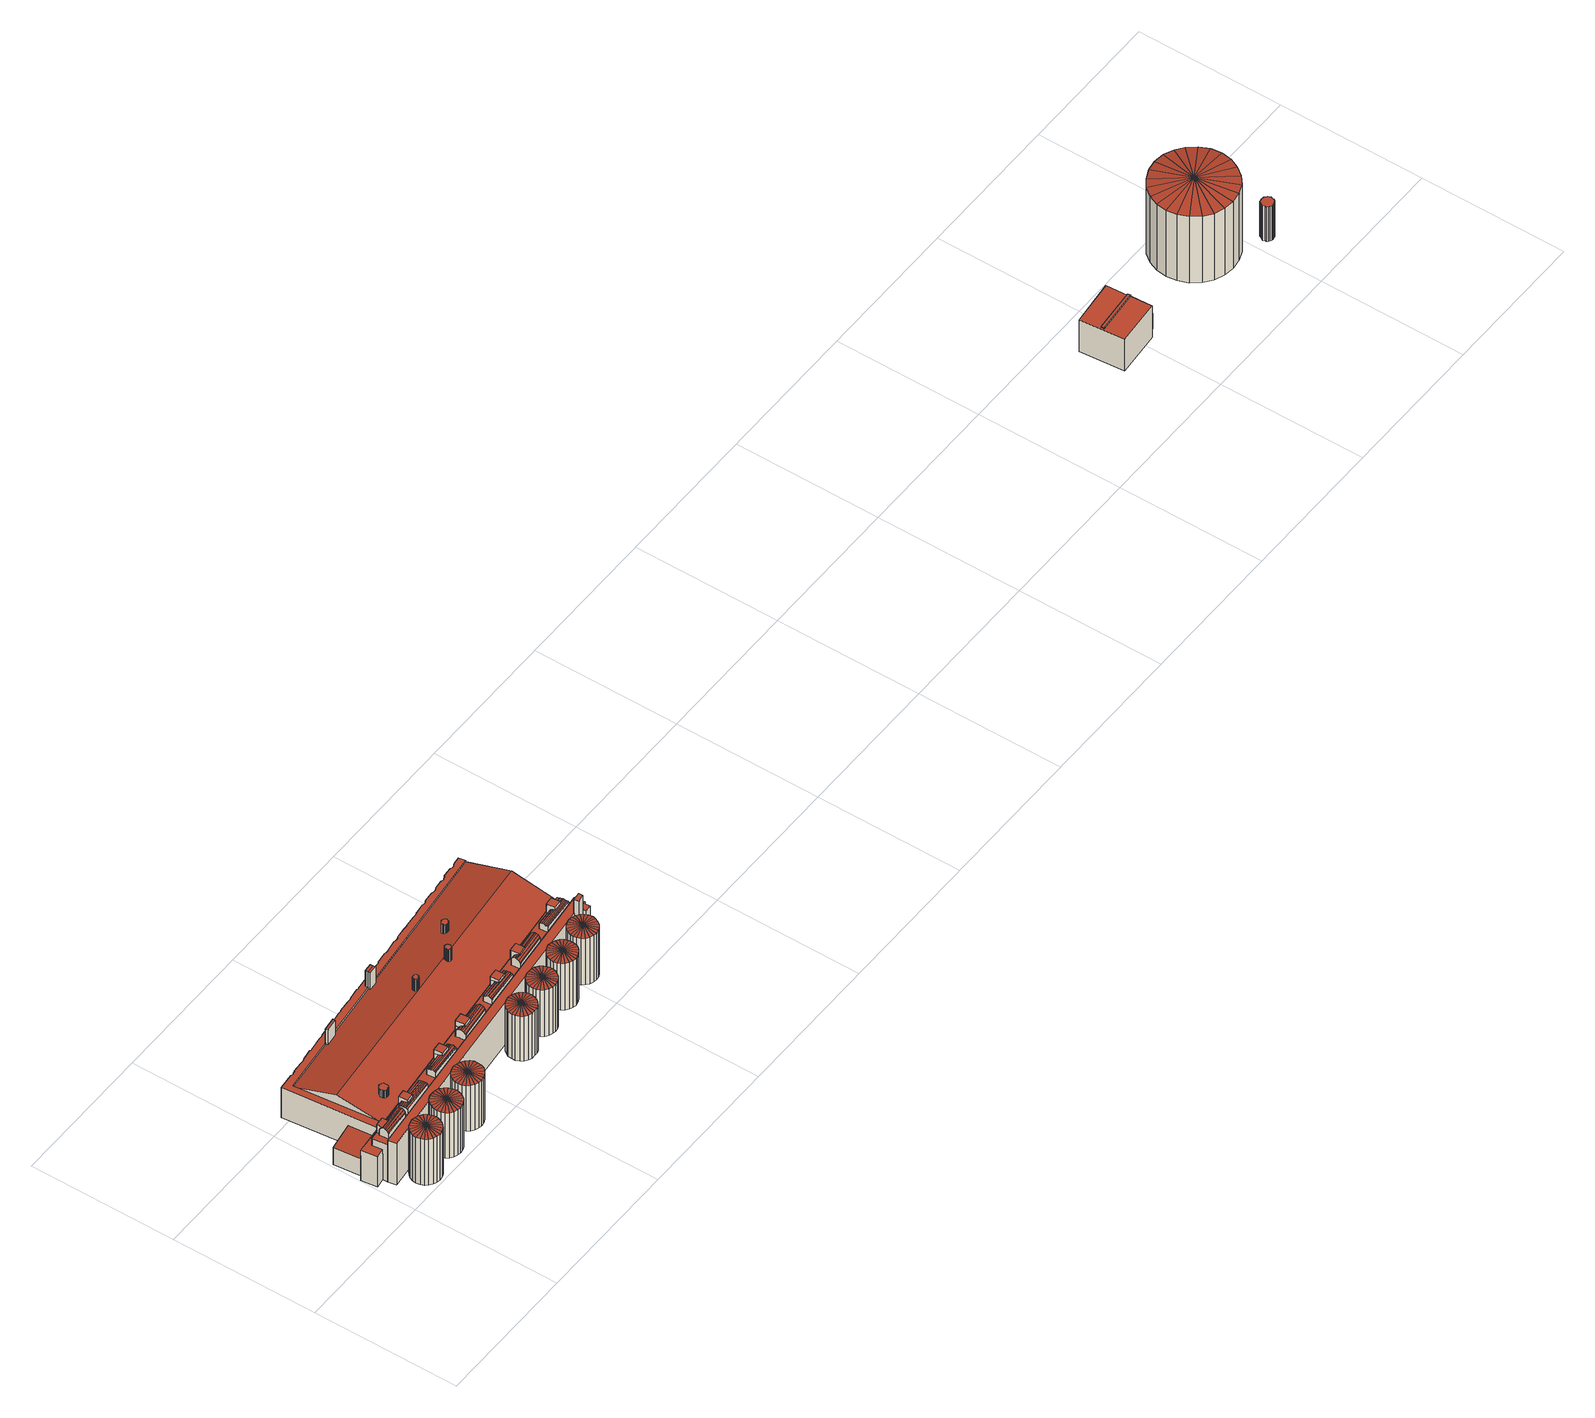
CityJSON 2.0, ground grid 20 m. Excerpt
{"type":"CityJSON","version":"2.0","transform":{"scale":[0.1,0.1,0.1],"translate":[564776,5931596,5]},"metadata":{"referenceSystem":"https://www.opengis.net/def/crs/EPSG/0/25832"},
"CityObjects":{
"building1":{"type":"Building","attributes":{"Grundfläche 2D":"12.493489","Grundhöhe NN":"5.512"},"geometry":[{"type":"Solid","lod":"3","boundaries":[[[[0,1,2]],[[2,1,3]],[[4,1,0]],[[5,1,4]],[[6,1,5]],[[7,1,6]],[[8,1,7]],[[9,1,8]],[[10,1,9]],[[11,1,10]],[[12,1,11]],[[13,1,12]],[[14,1,13]],[[15,1,14]],[[16,1,15]],[[17,1,16]],[[18,1,17]],[[19,1,18]],[[20,1,19]],[[21,1,20]],[[22,1,21]],[[23,1,22]],[[24,1,23]],[[3,1,24]],[[0,2,25,26]],[[4,0,26,27]],[[2,3,28,25]],[[5,4,27,29]],[[6,5,29,30]],[[7,6,30,31]],[[8,7,31,32]],[[9,8,32,33]],[[10,9,33,34]],[[11,10,34,35]],[[12,11,35,36]],[[13,12,36,37]],[[14,13,37,38]],[[15,14,38,39]],[[16,15,39,40]],[[17,16,40,41]],[[18,17,41,42]],[[19,18,42,43]],[[20,19,43,44]],[[21,20,44,45]],[[22,21,45,46]],[[23,22,46,47]],[[24,23,47,48]],[[3,24,48,28]],[[38,37,36,35,34,33,32,31,30,29,27,26,25,28,48,47,46,45,44,43,42,41,40,39]]]],"semantics":{"surfaces":[{"type":"RoofSurface"},{"type":"WallSurface"},{"type":"GroundSurface"}],"values":[[0,0,0,0,0,0,0,0,0,0,0,0,0,0,0,0,0,0,0,0,0,0,0,0,1,1,1,1,1,1,1,1,1,1,1,1,1,1,1,1,1,1,1,1,1,1,1,1,2]]}}]},
"building2":{"type":"Building","attributes":{"Grundfläche 2D":"12.492737","Grundhöhe NN":"5.582"},"geometry":[{"type":"Solid","lod":"3","boundaries":[[[[49,50,51]],[[49,52,50]],[[49,51,53]],[[49,53,54]],[[49,54,55]],[[49,55,56]],[[49,56,57]],[[49,57,58]],[[49,58,59]],[[49,59,60]],[[49,60,61]],[[49,61,62]],[[49,62,63]],[[49,63,64]],[[49,64,65]],[[49,65,66]],[[49,66,67]],[[49,67,68]],[[49,68,69]],[[49,69,70]],[[49,70,71]],[[49,71,72]],[[49,72,73]],[[49,73,52]],[[74,75,51,50]],[[75,76,53,51]],[[77,74,50,52]],[[76,78,54,53]],[[78,79,55,54]],[[79,80,56,55]],[[80,81,57,56]],[[81,82,58,57]],[[82,83,59,58]],[[83,84,60,59]],[[84,85,61,60]],[[85,86,62,61]],[[86,87,63,62]],[[87,88,64,63]],[[88,89,65,64]],[[89,90,66,65]],[[90,91,67,66]],[[91,92,68,67]],[[92,93,69,68]],[[93,94,70,69]],[[94,95,71,70]],[[95,96,72,71]],[[96,97,73,72]],[[97,77,52,73]],[[88,87,86,85,84,83,82,81,80,79,78,76,75,74,77,97,96,95,94,93,92,91,90,89]]]],"semantics":{"surfaces":[{"type":"RoofSurface"},{"type":"WallSurface"},{"type":"GroundSurface"}],"values":[[0,0,0,0,0,0,0,0,0,0,0,0,0,0,0,0,0,0,0,0,0,0,0,0,1,1,1,1,1,1,1,1,1,1,1,1,1,1,1,1,1,1,1,1,1,1,1,1,2]]}}]},
"building3":{"type":"Building","attributes":{"Grundfläche 2D":"12.492871","Grundhöhe NN":"5.559"},"geometry":[{"type":"Solid","lod":"3","boundaries":[[[[98,99,100]],[[98,101,99]],[[98,100,102]],[[98,102,103]],[[98,103,104]],[[98,104,105]],[[98,105,106]],[[98,106,107]],[[98,107,108]],[[98,108,109]],[[98,109,110]],[[98,110,111]],[[98,111,112]],[[98,112,113]],[[98,113,114]],[[98,114,115]],[[98,115,116]],[[98,116,117]],[[98,117,118]],[[98,118,119]],[[98,119,120]],[[98,120,121]],[[98,121,122]],[[98,122,101]],[[100,99,123,124]],[[99,101,125,123]],[[102,100,124,126]],[[103,102,126,127]],[[104,103,127,128]],[[105,104,128,129]],[[106,105,129,130]],[[107,106,130,131]],[[108,107,131,132]],[[109,108,132,133]],[[110,109,133,134]],[[111,110,134,135]],[[112,111,135,136]],[[113,112,136,137]],[[114,113,137,138]],[[114,138,139,140,115]],[[115,140,139,141,116]],[[117,116,141,142]],[[118,117,142,143]],[[119,118,143,144]],[[120,119,144,145]],[[121,120,145,146]],[[122,121,146,147]],[[101,122,147,125]],[[141,139,138,137,136,135,134,133,132,131,130,129,128,127,126,124,123,125,147,146,145,144,143,142]]]],"semantics":{"surfaces":[{"type":"RoofSurface"},{"type":"WallSurface"},{"type":"GroundSurface"}],"values":[[0,0,0,0,0,0,0,0,0,0,0,0,0,0,0,0,0,0,0,0,0,0,0,0,1,1,1,1,1,1,1,1,1,1,1,1,1,1,1,1,1,1,1,1,1,1,1,1,2]]}}]},
"building4":{"type":"Building","attributes":{"Grundfläche 2D":"50.710806","Grundhöhe NN":"5.559"},"geometry":[{"type":"Solid","lod":"3","boundaries":[[[[148,149,150,151,152,153,154,155,156,140]],[[149,148,157,158]],[[150,149,158,159]],[[152,151,160,161]],[[151,150,159,160]],[[153,152,161,162]],[[154,153,162,163]],[[155,154,163,164]],[[156,155,164,165]],[[156,165,139,140]],[[148,140,139,157]],[[160,159,158,157,139,165,164,163,162,161]]]],"semantics":{"surfaces":[{"type":"RoofSurface"},{"type":"WallSurface"},{"type":"GroundSurface"}],"values":[[0,1,1,1,1,1,1,1,1,1,1,2]]}}]},
"building5":{"type":"Building","attributes":{"Grundfläche 2D":"674.851509","Grundhöhe NN":"5.559"},"children":["building5-1","building5-2","building5-3","building5-4","building5-5","building5-6","building5-7","building5-8","building5-9","building5-10","building5-11","building5-12","building5-13","building5-14","building5-15","building5-16","building5-17","building5-18","building5-19","building5-20","building5-21","building5-22"],"geometry":[{"type":"Solid","lod":"3","boundaries":[[[[166,167,168,169]],[[170,171,172,173,174]],[[174,175,176,177,178,179,180,181,170]],[[181,182,183,184,185,186,187,188,189,190,191,192,193,194,195,196,197,198,199,200,201,202,203,204,205,206,207,208,209,210,211,212,213,214,215,216,217,218,219,220,221,222,223,224,225,226,227,228,229,230,231,232,233,234,235,236,237,238,239,240,241,242,243,244,245,246,247,248,249,250,251,252,253,254,255,256,257,258,259,260,261,262,263,264,265,266,267,268,269,270,271,272,273,274,275,276,277,278,279,280,281,282,283,284,285,286,287,288,289,290,291,292,293,171]],[[294,295,296,297]],[[167,166,163,298]],[[289,168,167,298,299,290]],[[168,289,288,169]],[[300,163,166,169,288,287]],[[297,296,301,302]],[[294,297,302,303]],[[171,170,181]],[[175,174,173,304,305]],[[190,189,306,307]],[[191,190,307,308]],[[192,191,308,309]],[[193,192,309,310]],[[311,196,195,194,312,313]],[[194,193,310,312]],[[197,196,311,314]],[[198,197,314,315]],[[199,198,315,316]],[[200,199,316,317]],[[202,201,318,319]],[[201,200,317,318]],[[203,202,319,320]],[[204,203,320,321]],[[205,204,321,322]],[[206,205,322,323]],[[208,207,324,325]],[[210,209,326,327]],[[211,210,327,328]],[[212,211,328,329]],[[207,206,323,324]],[[209,208,325,326]],[[213,212,329,330]],[[214,213,330,331]],[[216,215,332,333]],[[217,216,333,334]],[[218,217,334,335]],[[215,214,331,332]],[[219,218,335,336]],[[220,219,336,337]],[[221,220,337,338]],[[222,221,338,339]],[[223,222,339,340]],[[224,223,340,341]],[[225,224,341,342]],[[226,225,342,343]],[[227,226,343,344]],[[229,228,345,346]],[[228,227,344,345]],[[230,229,346,347]],[[231,230,347,348]],[[232,231,348,349]],[[233,232,349,350]],[[234,233,350,351]],[[235,234,351,352]],[[236,235,352,353]],[[237,236,353,354]],[[238,237,354,355]],[[239,238,355,356]],[[240,239,356,357]],[[241,240,357,358]],[[242,241,358,359]],[[243,242,359,360]],[[244,243,360,361]],[[362,245,244,361]],[[246,245,362,363]],[[247,246,363,364]],[[248,247,364,365]],[[249,248,365,366]],[[367,251,250,249,366,368]],[[252,251,367,369]],[[370,254,253,252,369,371]],[[372,256,255,254,370,373]],[[257,256,372,374]],[[258,257,374,375]],[[259,258,375,376]],[[260,259,376,377]],[[261,260,377,378]],[[262,261,378,379]],[[263,262,379,380]],[[264,263,380,381]],[[265,264,381,382]],[[266,265,382,383]],[[267,266,383,384]],[[268,267,384,385]],[[269,268,385,386]],[[270,269,386,387]],[[388,272,271,270,387,389]],[[273,272,388,390]],[[274,273,390,391]],[[275,274,391,392]],[[276,275,392,393]],[[394,278,277,276,393,395]],[[279,278,394,396]],[[280,279,396,397]],[[281,280,397,398]],[[282,281,398,399]],[[283,282,399,400]],[[295,284,283,400,301,296]],[[401,285,284,295,294,303]],[[286,285,401,402]],[[287,286,402,300]],[[291,290,299,403]],[[291,403,304,173,292]],[[292,173,172,293]],[[172,171,293]],[[180,182,181]],[[178,177,176,175,187,186,185,184,183,182,180,179]],[[187,175,305,404,188]],[[189,188,404,306]],[[400,399,398,397,396,394,395,393,392,391,390,388,389,387,386,385,384,383,382,381,380,379,378,377,376,375,374,372,373,370,371,369,367,368,366,365,364,363,362,361,360,359,358,357,356,355,354,353,352,351,350,349,348,347,346,345,344,343,342,341,340,339,338,337,336,335,334,333,332,331,330,329,328,327,326,325,324,323,322,321,320,319,318,317,316,315,314,311,313,312,310,309,308,307,306,404,305,304,403,299,298,163,300,402,401,303,302,301]]]],"semantics":{"surfaces":[{"type":"RoofSurface"},{"type":"WallSurface"},{"type":"GroundSurface"}],"values":[[0,0,0,0,0,1,1,1,1,1,1,1,1,1,1,1,1,1,1,1,1,1,1,1,1,1,1,1,1,1,1,1,1,1,1,1,1,1,1,1,1,1,1,1,1,1,1,1,1,1,1,1,1,1,1,1,1,1,1,1,1,1,1,1,1,1,1,1,1,1,1,1,1,1,1,1,1,1,1,1,1,1,1,1,1,1,1,1,1,1,1,1,1,1,1,1,1,1,1,1,1,1,1,1,1,1,1,1,1,1,1,1,1,2]]}}]},
"building5-1":{"type":"BuildingInstallation","parents":["building5"],"geometry":[{"type":"MultiSurface","lod":"3","boundaries":[[[405,406,407,408]],[[406,405,409,410]],[[411,412,413,414,415,416,407,406,410]],[[407,416,417,408]],[[418,419,420,421,409,405,408,417,422]]],"semantics":{"surfaces":[{"type":"RoofSurface"},{"type":"WallSurface"}],"values":[0,1,1,1,1]}}]},
"building5-2":{"type":"BuildingInstallation","parents":["building5"],"geometry":[{"type":"MultiSurface","lod":"3","boundaries":[[[423,424,425,426]],[[423,426,427,428]],[[429,430,431,432,433,434,424,423,435]],[[436,423,428]],[[423,436,435]],[[424,434,437,425]],[[438,439,440,441,442,426,425,437,443]],[[426,442,444,427]]],"semantics":{"surfaces":[{"type":"RoofSurface"},{"type":"WallSurface"}],"values":[0,1,1,1,1,1,1,1]}}]},
"building5-3":{"type":"BuildingInstallation","parents":["building5"],"geometry":[{"type":"MultiSurface","lod":"3","boundaries":[[[445,446,447,448]],[[449,450,448,447,451,452]],[[453,454,455,456,446,445]],[[446,456,451,447]]],"semantics":{"surfaces":[{"type":"RoofSurface"},{"type":"WallSurface"}],"values":[0,1,1,1]}}]},
"building5-4":{"type":"BuildingInstallation","parents":["building5"],"geometry":[{"type":"MultiSurface","lod":"3","boundaries":[[[457,458,459,460]],[[461,462,463,464,465]],[[466,467,458,457,468]],[[465,464,469,470]],[[471,466,468,472]],[[473,470,474,475]],[[469,474,470]],[[476,477,478,479]],[[480,481,478,477]],[[482,483,481,480]],[[484,485,486,476,479,487]],[[475,484,487,473]],[[472,486,485,471]],[[488,489,460,459]],[[460,489,490,491,492,493,494,495,482,480,477,476,486,472,468,457]],[[495,496,483,482]],[[496,497,498,499,500,501,502,461,465,470,473,487,479,478,481,483]],[[502,503,462,461]],[[503,504,505,462]],[[505,504,506,507]],[[507,506,488,459]]],"semantics":{"surfaces":[{"type":"RoofSurface"},{"type":"WallSurface"}],"values":[0,0,0,0,0,0,0,0,0,0,0,0,0,1,1,1,1,1,1,1,1]}}]},
"building5-5":{"type":"BuildingInstallation","parents":["building5"],"geometry":[{"type":"MultiSurface","lod":"3","boundaries":[[[508,509,510,511]],[[512,513,514,515]],[[516,508,511,517]],[[518,512,515,519,520]],[[521,516,517,522]],[[523,521,522,524]],[[525,518,520,526,527]],[[528,523,524,529,530,525,527]],[[529,531,532,530]],[[510,509,533,534]],[[535,536,514,513]],[[537,538,532,531]],[[539,540,541,536]],[[541,540,542,543]],[[543,542,544,533]],[[544,545,534,533]],[[545,546,547,548,549,550,551,552,553,537,531,529,524,522,517,511,510,534]],[[553,554,538,537]],[[554,555,556,557,558,535,513,512,518,525,530,532,538]],[[558,539,536,535]]],"semantics":{"surfaces":[{"type":"RoofSurface"},{"type":"WallSurface"}],"values":[0,0,0,0,0,0,0,0,0,0,0,0,1,1,1,1,1,1,1,1]}}]},
"building5-6":{"type":"BuildingInstallation","parents":["building5"],"geometry":[{"type":"MultiSurface","lod":"3","boundaries":[[[559,560,561,562]],[[563,564,565,566,567,568,569,570,560,559,571,572]],[[561,560,570,573]],[[574,575,576,577,578,579,580,581,562,561,573]],[[562,581,571,559]]],"semantics":{"surfaces":[{"type":"RoofSurface"},{"type":"WallSurface"}],"values":[0,1,1,1,1]}}]},
"building5-7":{"type":"BuildingInstallation","parents":["building5"],"geometry":[{"type":"MultiSurface","lod":"3","boundaries":[[[582,583,584,585,586]],[[583,582,485,484]],[[475,474,469,584,583,484]],[[584,469,464]],[[462,505,584,464,463]],[[505,507,585,584]],[[507,459,458,467,466,471,485,582,586,585]]],"semantics":{"surfaces":[{"type":"RoofSurface"},{"type":"WallSurface"}],"values":[0,1,1,1,1,1,1]}}]},
"building5-8":{"type":"BuildingInstallation","parents":["building5"],"geometry":[{"type":"MultiSurface","lod":"3","boundaries":[[[587,588,589,590]],[[587,590,523,528]],[[519,515,514,536,541,588,587,520]],[[526,520,587,528,527]],[[541,543,589,588]],[[509,508,516,590,589,543,533]],[[523,590,516,521]]],"semantics":{"surfaces":[{"type":"RoofSurface"},{"type":"WallSurface"}],"values":[0,1,1,1,1,1,1]}}]},
"building5-9":{"type":"BuildingInstallation","parents":["building5"],"geometry":[{"type":"MultiSurface","lod":"3","boundaries":[[[445,448,591,592,593,594]],[[592,595,596,593]],[[595,597,598,596]],[[599,600,601]],[[599,601,602]],[[599,602,601,600,598,597]],[[603,604,450,449]],[[448,450,604,591]],[[605,606,454,453]],[[594,605,453,445]],[[599,607,608,600]],[[607,609,610,608]],[[452,611,603,449]],[[611,612,613,614,615,616,617,618,619,609,607,599,597,595,592,591,604,603]],[[610,609,619,620]],[[610,620,621,622,623,606,605,594,593,596,598,600,608]],[[623,455,454,606]]],"semantics":{"surfaces":[{"type":"RoofSurface"},{"type":"WallSurface"}],"values":[0,0,0,0,0,0,0,0,0,0,0,0,1,1,1,1,1]}}]},
"building5-10":{"type":"BuildingInstallation","parents":["building5"],"geometry":[{"type":"MultiSurface","lod":"3","boundaries":[[[624,625,439,438]],[[440,439,625,626]],[[627,432,431,628]],[[629,628,431,430,429]],[[441,440,626,630]],[[631,629,429,435]],[[442,441,630,632]],[[444,442,632,633]],[[634,436,428,635]],[[631,435,436,634]],[[428,427,633,636,637,635]],[[427,444,633]],[[638,639,637,636]],[[638,640,641,639]],[[624,438,443,642]],[[642,643,644,645,646,647,648,649,640,638,636,633,632,630,626,625,624]],[[649,650,641,640]],[[650,651,652,653,654,655,656,657,627,628,629,631,634,635,637,639,641]],[[657,433,432,627]]],"semantics":{"surfaces":[{"type":"RoofSurface"},{"type":"WallSurface"}],"values":[0,0,0,0,0,0,0,0,0,0,0,0,0,0,1,1,1,1,1]}}]},
"building5-11":{"type":"BuildingInstallation","parents":["building5"],"geometry":[{"type":"MultiSurface","lod":"3","boundaries":[[[658,659,660,661]],[[662,663,664,665]],[[666,661,660,667]],[[668,666,667,669]],[[670,671,672,673]],[[662,665,672,671]],[[674,675,676,677]],[[678,679,676,675]],[[680,681,679,678]],[[682,683,684,674,677,685]],[[673,682,685,670]],[[669,684,683,668]],[[686,687,659,658]],[[687,688,689,690,691,692,693,680,678,675,674,684,669,667,660,659]],[[693,694,681,680]],[[694,695,696,697,698,699,700,663,662,671,670,685,677,676,679,681]],[[700,701,664,663]],[[664,701,702,703]],[[703,702,704,705]],[[705,704,686,658]]],"semantics":{"surfaces":[{"type":"RoofSurface"},{"type":"WallSurface"}],"values":[0,0,0,0,0,0,0,0,0,0,0,0,1,1,1,1,1,1,1,1]}}]},
"building5-12":{"type":"BuildingInstallation","parents":["building5"],"geometry":[{"type":"MultiSurface","lod":"3","boundaries":[[[706,419,418,707]],[[708,414,413,709]],[[420,419,706,710]],[[711,709,413,412]],[[421,420,710,712]],[[713,711,412,411]],[[714,715,716,717]],[[718,719,716,715]],[[720,721,719,718]],[[410,409,722,714,717,723]],[[411,410,723,713]],[[712,722,409,421]],[[422,724,707,418]],[[724,725,726,727,728,729,730,720,718,715,714,722,712,710,706,707]],[[721,720,730,731]],[[731,732,733,734,735,736,737,708,709,711,713,723,717,716,719,721]],[[737,415,414,708]]],"semantics":{"surfaces":[{"type":"RoofSurface"},{"type":"WallSurface"}],"values":[0,0,0,0,0,0,0,0,0,0,0,0,1,1,1,1,1]}}]},
"building5-13":{"type":"BuildingInstallation","parents":["building5"],"geometry":[{"type":"MultiSurface","lod":"3","boundaries":[[[738,564,563,739]],[[740,741,742,743,579,578]],[[566,565,738,744]],[[745,740,578,577,576]],[[565,564,738]],[[568,567,566,744,746]],[[747,745,576,575]],[[569,568,746,748]],[[749,747,575,574]],[[748,750,570,569]],[[749,574,573,751]],[[752,753,754,755]],[[750,752,755,751,573,570]],[[756,757,754,753]],[[572,758,739,563]],[[758,759,760,761,762,763,764,756,753,752,750,748,746,744,738,739]],[[764,765,757,756]],[[755,754,757,765,766,767,768,769,770,771,772,741,740,745,747,749,751]],[[742,741,772,580,579,743]]],"semantics":{"surfaces":[{"type":"RoofSurface"},{"type":"WallSurface"}],"values":[0,0,0,0,0,0,0,0,0,0,0,0,0,0,1,1,1,1,1]}}]},
"building5-14":{"type":"BuildingInstallation","parents":["building5"],"geometry":[{"type":"MultiSurface","lod":"3","boundaries":[[[773,774,775,776,777]],[[773,777,683,682]],[[672,665,664,703,775,774,773,682,673]],[[703,705,776,775]],[[661,666,668,683,777,776,705,658]]],"semantics":{"surfaces":[{"type":"RoofSurface"},{"type":"WallSurface"}],"values":[0,1,1,1,1]}}]},
"building5-15":{"type":"BuildingInstallation","parents":["building5"],"geometry":[{"type":"MultiSurface","lod":"3","boundaries":[[[778,779,780,781,782,783,784,785,786,787,788,789,790,791,792,793,794,795,796,797,798,799,800,801,802]],[[786,785,803,804]],[[787,786,804,805]],[[788,787,805,806]],[[789,788,806,807]],[[790,789,807,808]],[[791,790,808,809]],[[792,791,809,810]],[[793,792,810,811]],[[794,793,811,812]],[[795,794,812,813]],[[796,795,813,814]],[[797,796,814,815]],[[798,797,815,816]],[[799,798,816,817]],[[800,799,817,818]],[[801,800,818,819]],[[802,801,819,820]],[[778,802,820,821]],[[779,778,821,822]],[[780,779,822,823]],[[781,780,823,824]],[[782,781,824,825]],[[783,782,825,826]],[[784,783,826,827]],[[785,784,827,803]]],"semantics":{"surfaces":[{"type":"RoofSurface"},{"type":"WallSurface"}],"values":[0,1,1,1,1,1,1,1,1,1,1,1,1,1,1,1,1,1,1,1,1,1,1,1,1,1]}}]},
"building5-16":{"type":"BuildingInstallation","parents":["building5"],"geometry":[{"type":"MultiSurface","lod":"3","boundaries":[[[828,829,830,831,832,833,834,835,836,837,838,839,840,841,842,843,844,845,846,847,848,849,850,851,852]],[[836,835,853,854]],[[834,833,855,856]],[[835,834,856,853]],[[837,836,854,857]],[[838,837,857,858]],[[839,838,858,859]],[[840,839,859,860]],[[841,840,860,861]],[[842,841,861,862]],[[843,842,862,863]],[[844,843,863,864]],[[845,844,864,865]],[[846,845,865,866]],[[847,846,866,867]],[[848,847,867,868]],[[849,848,868,869]],[[850,849,869,870]],[[851,850,870,871]],[[852,851,871,872]],[[828,852,872,873]],[[829,828,873,874]],[[830,829,874,875]],[[831,830,875,876]],[[832,831,876,877]],[[833,832,877,855]]],"semantics":{"surfaces":[{"type":"RoofSurface"},{"type":"WallSurface"}],"values":[0,1,1,1,1,1,1,1,1,1,1,1,1,1,1,1,1,1,1,1,1,1,1,1,1,1]}}]},
"building5-17":{"type":"BuildingInstallation","parents":["building5"],"geometry":[{"type":"MultiSurface","lod":"3","boundaries":[[[878,879,880,881,882]],[[883,880,879,185,177]],[[882,881,880,883,884,885]],[[176,186,878,882,885]],[[176,177,185,186]]],"semantics":{"surfaces":[{"type":"RoofSurface"},{"type":"WallSurface"}],"values":[0,1,1,1,1]}}]},
"building5-18":{"type":"BuildingInstallation","parents":["building5"],"geometry":[{"type":"MultiSurface","lod":"3","boundaries":[[[886,887,888,889,890,891,892,893,894,895,896,897,898,899,900,901,902,903,904,905,906,907]],[[892,891,908,909]],[[890,889,910,911]],[[891,890,911,908]],[[893,892,909,912]],[[894,893,912,913]],[[895,894,913,914]],[[896,895,914,915]],[[897,896,915,916]],[[898,897,916,917]],[[899,898,917,918]],[[900,899,918,919]],[[901,900,919,920]],[[902,901,920,921]],[[903,902,921,922]],[[904,903,922,923]],[[905,904,923,924]],[[906,905,924,925]],[[907,906,925,926]],[[886,907,926,927]],[[887,886,927,928]],[[888,887,928,929]],[[889,888,929,910]]],"semantics":{"surfaces":[{"type":"RoofSurface"},{"type":"WallSurface"}],"values":[0,1,1,1,1,1,1,1,1,1,1,1,1,1,1,1,1,1,1,1,1,1,1]}}]},
"building5-19":{"type":"BuildingInstallation","parents":["building5"],"geometry":[{"type":"MultiSurface","lod":"3","boundaries":[[[930,931,932,933]],[[934,933,932,183,179]],[[930,933,934,935]],[[178,184,931,930,935]],[[178,179,183,184]]],"semantics":{"surfaces":[{"type":"RoofSurface"},{"type":"WallSurface"}],"values":[0,1,1,1,1]}}]},
"building5-20":{"type":"BuildingInstallation","parents":["building5"],"geometry":[{"type":"MultiSurface","lod":"3","boundaries":[[[936,937,938,939,940,941,942,943,944,945,946,947,948,949,950,951,952,953,954,955,956,957,958,959]],[[942,941,960,961]],[[940,939,962,963]],[[941,940,963,960]],[[943,942,961,964]],[[944,943,964,965]],[[945,944,965,966]],[[946,945,966,967]],[[947,946,967,968]],[[948,947,968,969]],[[949,948,969,970]],[[950,949,970,971]],[[951,950,971,972]],[[952,951,972,973]],[[953,952,973,974]],[[954,953,974,975]],[[955,954,975,976]],[[956,955,976,977]],[[957,956,977,978]],[[958,957,978,979]],[[959,958,979,980]],[[936,959,980,981]],[[937,936,981,982]],[[938,937,982,983]],[[939,938,983,962]]],"semantics":{"surfaces":[{"type":"RoofSurface"},{"type":"WallSurface"}],"values":[0,1,1,1,1,1,1,1,1,1,1,1,1,1,1,1,1,1,1,1,1,1,1,1,1]}}]},
"building5-21":{"type":"BuildingInstallation","parents":["building5"],"geometry":[{"type":"MultiSurface","lod":"3","boundaries":[[[984,985,879,878]],[[186,986,984,878]],[[985,984,986,987]],[[987,185,879,985]]],"semantics":{"surfaces":[{"type":"RoofSurface"},{"type":"WallSurface"}],"values":[0,1,1,1]}}]},
"building5-22":{"type":"BuildingInstallation","parents":["building5"],"geometry":[{"type":"MultiSurface","lod":"3","boundaries":[[[988,989,932,931]],[[184,990,988,931]],[[989,988,990,991]],[[991,183,932,989]]],"semantics":{"surfaces":[{"type":"RoofSurface"},{"type":"WallSurface"}],"values":[0,1,1,1]}}]},
"building6":{"type":"Building","attributes":{"Grundfläche 2D":"11.385240","Grundhöhe NN":"5.677"},"geometry":[{"type":"Solid","lod":"3","boundaries":[[[[992,993,994]],[[992,995,993]],[[992,994,996]],[[992,996,997]],[[992,997,998]],[[992,998,999]],[[992,999,1000]],[[992,1000,1001]],[[992,1001,1002]],[[992,1002,1003]],[[992,1003,1004]],[[992,1004,1005]],[[992,1005,1006]],[[992,1006,1007]],[[992,1007,1008]],[[992,1008,1009]],[[992,1009,1010]],[[992,1010,1011]],[[992,1011,1012]],[[992,1012,1013]],[[992,1013,1014]],[[992,1014,1015]],[[992,1015,1016]],[[992,1016,995]],[[1017,1018,994,993]],[[1018,1019,996,994]],[[1020,1017,993,995]],[[1021,1020,995,1016]],[[1019,1022,997,996]],[[1022,1023,998,997]],[[1023,1024,999,998]],[[1024,1025,1000,999]],[[1025,1026,1001,1000]],[[1026,1027,1002,1001]],[[1027,1028,1003,1002]],[[1028,1029,1004,1003]],[[1029,1030,1005,1004]],[[1030,1031,1006,1005]],[[1031,1032,1007,1006]],[[1032,1033,1008,1007]],[[1033,1034,1009,1008]],[[1034,1035,1010,1009]],[[1035,1036,1011,1010]],[[1036,1037,1012,1011]],[[1037,1038,1013,1012]],[[1038,1039,1014,1013]],[[1039,1040,1015,1014]],[[1040,1021,1016,1015]],[[1037,1036,1035,1034,1033,1032,1031,1030,1029,1028,1027,1026,1025,1024,1023,1022,1019,1018,1017,1020,1021,1040,1039,1038]]]],"semantics":{"surfaces":[{"type":"RoofSurface"},{"type":"WallSurface"},{"type":"GroundSurface"}],"values":[[0,0,0,0,0,0,0,0,0,0,0,0,0,0,0,0,0,0,0,0,0,0,0,0,1,1,1,1,1,1,1,1,1,1,1,1,1,1,1,1,1,1,1,1,1,1,1,1,2]]}}]},
"building7":{"type":"Building","attributes":{"Grundfläche 2D":"11.384037","Grundhöhe NN":"5.649"},"geometry":[{"type":"Solid","lod":"3","boundaries":[[[[1041,1042,1043]],[[1043,1042,1044]],[[1045,1042,1041]],[[1046,1042,1045]],[[1047,1042,1046]],[[1048,1042,1047]],[[1049,1042,1048]],[[1050,1042,1049]],[[1051,1042,1050]],[[1052,1042,1051]],[[1053,1042,1052]],[[1054,1042,1053]],[[1055,1042,1054]],[[1056,1042,1055]],[[1057,1042,1056]],[[1058,1042,1057]],[[1059,1042,1058]],[[1060,1042,1059]],[[1061,1042,1060]],[[1062,1042,1061]],[[1063,1042,1062]],[[1064,1042,1063]],[[1065,1042,1064]],[[1044,1042,1065]],[[1041,1043,1066,1067]],[[1043,1044,1068,1066]],[[1044,1065,1069,1068]],[[1045,1041,1067,1070]],[[1046,1045,1070,1071]],[[1047,1046,1071,1072]],[[1048,1047,1072,1073]],[[1049,1048,1073,1074]],[[1050,1049,1074,1075]],[[1051,1050,1075,1076]],[[1052,1051,1076,1077]],[[1053,1052,1077,1078]],[[1054,1053,1078,1079]],[[1055,1054,1079,1080]],[[1056,1055,1080,1081]],[[1057,1056,1081,1082]],[[1058,1057,1082,1083]],[[1059,1058,1083,1084]],[[1060,1059,1084,1085]],[[1061,1060,1085,1086]],[[1062,1061,1086,1087]],[[1063,1062,1087,1088]],[[1064,1063,1088,1089]],[[1065,1064,1089,1069]],[[1070,1067,1066,1068,1069,1089,1088,1087,1086,1085,1084,1083,1082,1081,1080,1079,1078,1077,1076,1075,1074,1073,1072,1071]]]],"semantics":{"surfaces":[{"type":"RoofSurface"},{"type":"WallSurface"},{"type":"GroundSurface"}],"values":[[0,0,0,0,0,0,0,0,0,0,0,0,0,0,0,0,0,0,0,0,0,0,0,0,1,1,1,1,1,1,1,1,1,1,1,1,1,1,1,1,1,1,1,1,1,1,1,1,2]]}}]},
"building8":{"type":"Building","attributes":{"Grundfläche 2D":"11.385719","Grundhöhe NN":"5.598"},"geometry":[{"type":"Solid","lod":"3","boundaries":[[[[1090,1091,1092]],[[1090,1093,1091]],[[1090,1092,1094]],[[1090,1094,1095]],[[1090,1095,1096]],[[1090,1096,1097]],[[1090,1097,1098]],[[1090,1098,1099]],[[1090,1099,1100]],[[1090,1100,1101]],[[1090,1101,1102]],[[1090,1102,1103]],[[1090,1103,1104]],[[1090,1104,1105]],[[1090,1105,1106]],[[1090,1106,1107]],[[1090,1107,1108]],[[1090,1108,1109]],[[1090,1109,1110]],[[1090,1110,1111]],[[1090,1111,1112]],[[1090,1112,1113]],[[1090,1113,1114]],[[1090,1114,1093]],[[1115,1116,1092,1091]],[[1116,1117,1094,1092]],[[1118,1115,1091,1093]],[[1119,1118,1093,1114]],[[1117,1120,1095,1094]],[[1120,1121,1096,1095]],[[1121,1122,1097,1096]],[[1122,1123,1098,1097]],[[1123,1124,1099,1098]],[[1124,1125,1100,1099]],[[1125,1126,1101,1100]],[[1126,1127,1102,1101]],[[1127,1128,1103,1102]],[[1128,1129,1104,1103]],[[1129,1130,1105,1104]],[[1130,1131,1106,1105]],[[1131,1132,1107,1106]],[[1132,1133,1108,1107]],[[1133,1134,1109,1108]],[[1134,1135,1110,1109]],[[1135,1136,1111,1110]],[[1136,1137,1112,1111]],[[1137,1138,1113,1112]],[[1138,1119,1114,1113]],[[1129,1128,1127,1126,1125,1124,1123,1122,1121,1120,1117,1116,1115,1118,1119,1138,1137,1136,1135,1134,1133,1132,1131,1130]]]],"semantics":{"surfaces":[{"type":"RoofSurface"},{"type":"WallSurface"},{"type":"GroundSurface"}],"values":[[0,0,0,0,0,0,0,0,0,0,0,0,0,0,0,0,0,0,0,0,0,0,0,0,1,1,1,1,1,1,1,1,1,1,1,1,1,1,1,1,1,1,1,1,1,1,1,1,2]]}}]},
"building9":{"type":"Building","attributes":{"Grundfläche 2D":"11.384668","Grundhöhe NN":"5.611"},"geometry":[{"type":"Solid","lod":"3","boundaries":[[[[1139,1140,1141]],[[1139,1142,1140]],[[1139,1141,1143]],[[1139,1143,1144]],[[1139,1144,1145]],[[1139,1145,1146]],[[1139,1146,1147]],[[1139,1147,1148]],[[1139,1148,1149]],[[1139,1149,1150]],[[1139,1150,1151]],[[1139,1151,1152]],[[1139,1152,1153]],[[1139,1153,1154]],[[1139,1154,1155]],[[1139,1155,1156]],[[1139,1156,1157]],[[1139,1157,1158]],[[1139,1158,1159]],[[1139,1159,1160]],[[1139,1160,1161]],[[1139,1161,1162]],[[1139,1162,1163]],[[1139,1163,1142]],[[1164,1165,1141,1140]],[[1165,1166,1143,1141]],[[1167,1164,1140,1142]],[[1168,1167,1142,1163]],[[1166,1169,1144,1143]],[[1169,1170,1145,1144]],[[1170,1171,1146,1145]],[[1171,1172,1147,1146]],[[1172,1173,1148,1147]],[[1173,1174,1149,1148]],[[1174,1175,1150,1149]],[[1175,1176,1151,1150]],[[1176,1177,1152,1151]],[[1177,1178,1153,1152]],[[1178,1179,1154,1153]],[[1179,1180,1155,1154]],[[1180,1181,1156,1155]],[[1181,1182,1157,1156]],[[1182,1183,1158,1157]],[[1183,1184,1159,1158]],[[1184,1185,1160,1159]],[[1185,1186,1161,1160]],[[1186,1187,1162,1161]],[[1187,1168,1163,1162]],[[1184,1183,1182,1181,1180,1179,1178,1177,1176,1175,1174,1173,1172,1171,1170,1169,1166,1165,1164,1167,1168,1187,1186,1185]]]],"semantics":{"surfaces":[{"type":"RoofSurface"},{"type":"WallSurface"},{"type":"GroundSurface"}],"values":[[0,0,0,0,0,0,0,0,0,0,0,0,0,0,0,0,0,0,0,0,0,0,0,0,1,1,1,1,1,1,1,1,1,1,1,1,1,1,1,1,1,1,1,1,1,1,1,1,2]]}}]},
"building10":{"type":"Building","attributes":{"Grundfläche 2D":"0.715554","Grundhöhe NN":"5.611"},"geometry":[{"type":"Solid","lod":"3","boundaries":[[[[1188,1189,1190,1191]],[[1189,1188,1192,1193]],[[1190,1189,1193,1194]],[[1191,1190,1194,157]],[[1188,1191,157,1192]],[[1193,1192,157,1194]]]],"semantics":{"surfaces":[{"type":"RoofSurface"},{"type":"WallSurface"},{"type":"GroundSurface"}],"values":[[0,1,1,1,1,2]]}}]},
"building11":{"type":"Building","attributes":{"Grundfläche 2D":"43.923279","Grundhöhe NN":"5.555"},"children":["building11-1"],"geometry":[{"type":"Solid","lod":"3","boundaries":[[[[1195,1196,1197,1198,1199,1200]],[[1201,1202,1203,1204]],[[1201,1204,1205,1206]],[[1202,1201,1206,1207]],[[1203,1202,1207,1208]],[[1200,1199,1209,1210]],[[1195,1200,1210,1211]],[[1203,1208,1212,1198,1197,1196,1195,1211,1205,1204]],[[1199,1198,1212,1209]],[[1210,1209,1212,1208,1207,1206,1205,1211]]]],"semantics":{"surfaces":[{"type":"RoofSurface"},{"type":"WallSurface"},{"type":"GroundSurface"}],"values":[[0,0,1,1,1,1,1,1,1,2]]}}]},
"building11-1":{"type":"BuildingInstallation","parents":["building11"],"geometry":[{"type":"MultiSurface","lod":"3","boundaries":[[[1213,1214,1215,1216]],[[1216,1215,1197,1217]],[[1217,1218,1213,1216]],[[1218,1196,1214,1213]],[[1196,1197,1215,1214]]],"semantics":{"surfaces":[{"type":"RoofSurface"},{"type":"WallSurface"}],"values":[0,1,1,1,1]}}]},
"building12":{"type":"Building","attributes":{"Grundfläche 2D":"95.763385","Grundhöhe NN":"5.673"},"geometry":[{"type":"Solid","lod":"3","boundaries":[[[[1219,1220,1221]],[[1219,1222,1220]],[[1219,1221,1223]],[[1219,1223,1224]],[[1219,1224,1225]],[[1219,1225,1226]],[[1219,1226,1227]],[[1219,1227,1228]],[[1219,1228,1229]],[[1219,1229,1230]],[[1219,1230,1231]],[[1219,1231,1232]],[[1219,1232,1233]],[[1219,1233,1234]],[[1219,1234,1235]],[[1219,1235,1236]],[[1219,1236,1237]],[[1219,1237,1238]],[[1219,1238,1239]],[[1219,1239,1240]],[[1219,1240,1241]],[[1219,1241,1242]],[[1219,1242,1243]],[[1219,1243,1222]],[[1244,1245,1221,1220]],[[1245,1246,1223,1221]],[[1246,1247,1224,1223]],[[1247,1248,1225,1224]],[[1248,1249,1226,1225]],[[1249,1250,1227,1226]],[[1250,1251,1228,1227]],[[1251,1252,1229,1228]],[[1252,1253,1230,1229]],[[1253,1254,1231,1230]],[[1254,1255,1232,1231]],[[1255,1256,1233,1232]],[[1256,1257,1234,1233]],[[1257,1258,1235,1234]],[[1258,1259,1236,1235]],[[1259,1260,1237,1236]],[[1260,1261,1238,1237]],[[1261,1262,1239,1238]],[[1262,1263,1240,1239]],[[1263,1264,1241,1240]],[[1264,1265,1242,1241]],[[1265,1266,1243,1242]],[[1267,1244,1220,1222]],[[1266,1267,1222,1243]],[[1259,1258,1257,1256,1255,1254,1253,1252,1251,1250,1249,1248,1247,1246,1245,1244,1267,1266,1265,1264,1263,1262,1261,1260]]]],"semantics":{"surfaces":[{"type":"RoofSurface"},{"type":"WallSurface"},{"type":"GroundSurface"}],"values":[[0,0,0,0,0,0,0,0,0,0,0,0,0,0,0,0,0,0,0,0,0,0,0,0,1,1,1,1,1,1,1,1,1,1,1,1,1,1,1,1,1,1,1,1,1,1,1,1,2]]}}]},
"building13":{"type":"Building","attributes":{"Grundfläche 2D":"2.031891","Grundhöhe NN":"5.781"},"geometry":[{"type":"Solid","lod":"3","boundaries":[[[[1268,1269,1270,1271,1272,1273,1274,1275,1276,1277,1278,1279,1280,1281,1282,1283,1284,1285,1286,1287,1288,1289,1290,1291,1292]],[[1293,1294,1275,1274]],[[1295,1293,1274,1273]],[[1296,1297,1272,1271]],[[1297,1295,1273,1272]],[[1294,1298,1276,1275]],[[1298,1299,1277,1276]],[[1299,1300,1278,1277]],[[1300,1301,1279,1278]],[[1301,1302,1280,1279]],[[1302,1303,1281,1280]],[[1303,1304,1282,1281]],[[1304,1305,1283,1282]],[[1305,1306,1284,1283]],[[1306,1307,1285,1284]],[[1307,1308,1286,1285]],[[1308,1309,1287,1286]],[[1309,1310,1288,1287]],[[1310,1311,1289,1288]],[[1311,1312,1290,1289]],[[1312,1313,1291,1290]],[[1313,1314,1292,1291]],[[1314,1315,1268,1292]],[[1315,1316,1269,1268]],[[1316,1317,1270,1269]],[[1317,1296,1271,1270]],[[1312,1311,1310,1309,1308,1307,1306,1305,1304,1303,1302,1301,1300,1299,1298,1294,1293,1295,1297,1296,1317,1316,1315,1314,1313]]]],"semantics":{"surfaces":[{"type":"RoofSurface"},{"type":"WallSurface"},{"type":"GroundSurface"}],"values":[[0,1,1,1,1,1,1,1,1,1,1,1,1,1,1,1,1,1,1,1,1,1,1,1,1,1,2]]}}]}
},
"vertices":[
[45,7,82],[55,24,85],[41,10,82],[38,14,82],[50,5,82],[55,4,82],[60,5,82],[65,7,82],[69,10,82],[72,14,82],[74,19,82],[75,24,82],[74,29,82],[72,34,82],[69,38,82],[65,41,82],[60,43,82],[55,44,82],[50,43,82],[45,41,82],[41,38,82],[38,34,82],[36,29,82],[35,24,82],[36,19,82],[41,10,5],[45,7,5],[50,5,5],[38,14,5],[55,4,5],[60,5,5],[65,7,5],[69,10,5],[72,14,5],[74,19,5],[75,24,5],[74,29,5],[72,34,5],[69,38,5],[65,41,5],[60,43,5],[55,44,5],[50,43,5],[45,41,5],[41,38,5],[38,34,5],[36,29,5],[35,24,5],[36,19,5],
[103,29,85],[89,15,82],[93,12,82],[86,19,82],[98,10,82],[103,9,82],[108,10,82],[113,12,82],[117,15,82],[120,19,82],[122,24,82],[123,29,82],[122,34,82],[120,39,82],[117,43,82],[113,47,82],[108,49,82],[103,49,82],[98,49,82],[93,47,82],[89,43,82],[86,39,82],[84,34,82],[83,29,82],[84,24,82],[89,15,6],[93,12,6],[98,10,6],[86,19,6],[103,9,6],[108,10,6],[113,12,6],[117,15,6],[120,19,6],[122,24,6],[123,29,6],[122,34,6],[120,39,6],[117,43,6],[113,47,6],[108,49,6],[103,49,6],[98,49,6],[93,47,6],[89,43,6],[86,39,6],[84,34,6],[83,29,6],[84,24,6],
[152,34,85],[138,20,82],[142,17,82],[135,24,82],[147,15,82],[152,14,82],[157,15,82],[162,17,82],[166,20,82],[170,24,82],[172,29,82],[172,34,82],[172,39,82],[170,44,82],[166,48,82],[162,51,82],[157,53,82],[152,54,82],[147,53,82],[142,51,82],[138,48,82],[135,44,82],[133,39,82],[132,34,82],[133,29,82],[138,20,6],[142,17,6],[135,24,6],[147,15,6],[152,14,6],[157,15,6],[162,17,6],[166,20,6],[170,24,6],[172,29,6],[172,34,6],[172,39,6],[170,44,6],[166,48,6],[162,51,6],[157,53,6],[152,54,6],[152,54,76],[147,53,6],[142,51,6],[138,48,6],[135,44,6],[133,39,6],[132,34,6],[133,29,6],
[444,85,76],[445,75,76],[454,76,76],[453,84,76],[456,84,76],[454,98,76],[17,51,76],[19,40,76],[147,54,76],[444,85,6],[445,75,6],[454,76,6],[453,84,6],[456,84,6],[454,98,6],[17,51,6],[19,40,6],[147,54,6],
[17,51,68],[451,98,68],[449,119,68],[15,72,68],[45,143,71],[51,89,56],[52,82,54],[456,125,54],[450,184,71],[445,245,54],[227,221,54],[216,220,54],[134,211,54],[116,209,54],[39,201,54],[40,194,56],[39,201,56],[116,209,56],[134,211,56],[216,220,56],[227,221,56],[445,245,56],[443,254,56],[433,253,56],[431,252,56],[429,251,56],[426,251,56],[424,252,56],[423,252,56],[412,251,56],[411,251,56],[410,249,56],[407,249,56],[405,248,56],[402,249,56],[401,249,56],[389,248,56],[388,247,56],[385,246,56],[383,246,56],[380,247,56],[379,247,56],[366,246,56],[365,245,56],[363,244,56],[360,244,56],[358,245,56],[357,245,56],[345,243,56],[344,243,56],[341,242,56],[339,242,56],[336,242,56],[323,241,56],[320,240,56],[318,240,56],[315,240,56],[301,239,56],[300,238,56],[298,237,56],[295,237,56],[293,238,56],[292,238,56],[279,236,56],[278,236,56],[276,235,56],[273,235,56],[271,236,56],[256,234,56],[254,233,56],[253,233,56],[251,233,56],[249,233,56],[235,232,56],[234,231,56],[232,231,56],[229,230,56],[227,231,56],[212,229,56],[210,229,56],[207,228,56],[206,229,56],[191,227,56],[188,226,56],[187,226,56],[185,226,56],[184,226,56],[183,226,56],[168,225,56],[168,224,56],[166,224,56],[163,224,56],[162,224,56],[148,222,56],[147,222,56],[144,221,56],[142,221,56],[139,221,56],[125,220,56],[122,219,56],[119,219,56],[117,219,56],[102,217,56],[100,217,56],[97,216,56],[96,217,56],[95,217,56],[81,215,56],[78,214,56],[75,214,56],[74,214,56],[73,214,56],[59,213,56],[59,212,56],[56,212,56],[54,211,56],[51,212,56],[29,210,56],[42,82,56],[1,78,56],[4,56,56],[17,58,56],[15,72,56],[449,119,56],[450,115,56],[457,116,56],[456,125,56],[52,82,56],[7,78,35],[42,82,39],[38,122,39],[3,118,35],[451,98,6],[450,115,6],[17,58,6],[38,122,6],[3,118,6],[7,78,6],[456,125,6],[445,245,6],[433,253,6],[431,252,6],[429,251,6],[426,251,6],[424,252,6],[411,251,6],[423,252,6],[412,251,6],[410,249,6],[407,249,6],[405,248,6],[402,249,6],[401,249,6],[389,248,6],[388,247,6],[385,246,6],[383,246,6],[380,247,6],[379,247,6],[366,246,6],[365,245,6],[363,244,6],[360,244,6],[358,245,6],[357,245,6],[345,243,6],[344,243,6],[341,242,6],[339,242,6],[336,242,6],[323,241,6],[320,240,6],[318,240,6],[315,240,6],[301,239,6],[300,238,6],[298,237,6],[295,237,6],[293,238,6],[292,238,6],[279,236,6],[278,236,6],[276,235,6],[273,235,6],[271,236,6],[256,234,6],[254,233,6],[253,233,6],[251,233,6],[249,233,6],[235,232,6],[234,231,6],[232,231,6],[229,230,6],[227,231,6],[212,229,6],[210,229,6],[207,228,6],[206,229,6],[191,227,6],[188,226,6],[185,226,6],[187,226,6],[184,226,6],[168,225,6],[183,226,6],[166,224,6],[168,224,6],[163,224,6],[162,224,6],[148,222,6],[147,222,6],[144,221,6],[142,221,6],[139,221,6],[125,220,6],[122,219,6],[119,219,6],[117,219,6],[102,217,6],[100,217,6],[97,216,6],[95,217,6],[96,217,6],[81,215,6],[78,214,6],[75,214,6],[74,214,6],[59,213,6],[73,214,6],[59,212,6],[56,212,6],[54,211,6],[51,212,6],[29,210,6],[1,78,6],[4,56,6],[457,116,6],[443,254,6],
[423,103,83],[434,104,83],[433,116,83],[422,115,83],[423,103,79],[434,104,79],[434,106,79],[434,107,78],[434,109,78],[434,110,77],[434,110,68],[433,116,68],[422,115,68],[422,109,77],[423,108,78],[423,107,78],[423,105,79],[422,109,68],
[351,95,84],[350,107,84],[338,106,84],[339,93,84],[339,93,82],[351,95,82],[351,100,81],[351,101,80],[350,102,79],[350,103,77],[350,103,68],[350,107,68],[351,97,82],[351,96,82],[338,106,68],[338,101,77],[338,100,79],[338,98,81],[339,96,82],[339,95,82],[338,101,68],[339,94,82],
[39,66,81],[38,74,81],[26,73,81],[26,65,81],[26,68,77],[26,67,79],[26,73,68],[26,68,68],[38,68,79],[38,69,77],[38,69,68],[38,74,68],
[134,77,78],[160,80,78],[160,81,77],[134,79,77],[180,83,77],[171,82,77],[171,81,77],[171,81,78],[180,81,78],[160,78,78],[160,79,78],[134,76,78],[171,80,78],[180,80,78],[160,77,79],[134,74,79],[180,78,79],[171,79,78],[171,77,79],[135,71,79],[135,69,78],[181,73,78],[181,75,79],[135,68,78],[181,72,78],[135,67,77],[181,71,77],[172,76,79],[160,75,79],[134,73,79],[180,77,79],[160,81,68],[134,79,68],[134,77,68],[134,74,68],[135,71,68],[135,69,68],[135,68,68],[135,67,68],[181,71,68],[181,72,68],[181,75,68],[180,78,68],[180,80,68],[180,81,68],[180,83,68],[171,82,68],[171,88,68],[171,88,77],[159,87,68],[159,87,77],
[209,84,81],[209,86,79],[202,86,79],[203,84,81],[248,88,81],[248,90,79],[222,88,79],[222,86,81],[210,82,82],[203,81,82],[249,86,82],[222,84,82],[222,83,82],[210,81,82],[203,80,82],[210,79,82],[203,79,82],[249,84,82],[222,82,82],[222,81,82],[222,80,82],[203,76,81],[249,81,81],[203,74,79],[249,79,79],[209,87,77],[202,87,77],[248,91,77],[222,89,77],[204,73,77],[249,78,77],[222,89,68],[221,93,68],[221,93,77],[209,92,68],[209,92,77],[209,87,68],[202,87,68],[202,86,68],[203,84,68],[203,81,68],[203,80,68],[203,79,68],[203,76,68],[203,74,68],[204,73,68],[249,78,68],[249,79,68],[249,86,68],[248,90,68],[248,91,68],
[75,77,83],[76,65,83],[87,66,83],[86,78,83],[76,73,77],[76,72,77],[76,72,78],[76,70,78],[76,70,79],[76,69,79],[76,67,79],[76,65,79],[75,77,68],[76,73,68],[87,66,79],[87,68,79],[87,70,79],[87,71,78],[87,72,78],[87,73,78],[87,74,77],[87,74,68],[86,78,68],
[160,75,83],[172,76,83],[171,88,83],[159,87,83],[160,81,83],
[222,80,86],[221,93,86],[209,92,86],[210,79,86],
[24,65,81],[25,63,82],[63,66,82],[62,69,81],[25,62,82],[63,65,82],[25,60,82],[63,64,82],[25,58,81],[63,61,81],[39,59,81],[27,58,81],[24,68,77],[24,67,79],[62,71,79],[62,71,77],[25,56,79],[63,59,79],[25,55,77],[63,59,77],[24,68,68],[24,67,68],[24,65,68],[25,63,68],[25,62,68],[25,60,68],[25,58,68],[25,56,68],[25,55,68],[63,59,68],[63,64,68],[62,69,68],[62,71,68],
[331,100,77],[331,100,79],[331,98,81],[377,105,77],[377,105,79],[377,103,81],[332,95,82],[378,100,82],[332,94,82],[332,93,82],[378,99,82],[378,98,82],[332,90,81],[378,95,81],[332,88,79],[378,93,79],[332,87,77],[378,92,77],[331,100,68],[331,98,68],[332,95,68],[332,94,68],[332,93,68],[332,90,68],[332,88,68],[332,87,68],[378,92,68],[378,93,68],[378,95,68],[378,98,68],[378,99,68],[378,100,68],[377,103,68],[377,105,68],
[292,95,77],[266,93,77],[266,92,78],[292,94,78],[312,96,78],[312,97,77],[303,96,77],[303,95,78],[292,93,78],[266,90,78],[292,91,79],[266,89,79],[312,93,79],[312,94,78],[303,94,78],[303,92,79],[267,86,79],[267,84,78],[313,88,78],[313,89,79],[267,82,78],[313,86,78],[267,81,77],[313,85,77],[304,90,79],[292,89,79],[267,87,79],[312,91,79],[292,95,68],[266,93,68],[266,92,68],[266,89,68],[267,86,68],[267,84,68],[267,82,68],[267,81,68],[313,85,68],[313,86,68],[313,89,68],[312,93,68],[312,94,68],[312,96,68],[312,97,68],[303,96,68],[303,102,68],[303,102,77],[291,101,68],[291,101,77],
[397,106,78],[397,107,77],[443,111,77],[443,110,78],[397,104,78],[443,108,78],[397,103,79],[443,107,79],[397,99,79],[397,98,78],[443,102,78],[443,103,79],[398,96,78],[444,100,78],[398,95,77],[444,99,77],[397,101,79],[443,105,79],[397,107,68],[397,106,68],[397,103,68],[397,99,68],[397,98,68],[398,96,68],[398,95,68],[444,99,68],[444,100,68],[443,103,68],[443,107,68],[443,108,68],[443,110,68],[443,111,68],
[68,71,78],[68,72,77],[114,75,78],[114,76,77],[105,75,77],[94,74,77],[68,70,78],[114,73,78],[68,68,79],[114,72,79],[68,66,79],[114,70,79],[68,65,79],[114,68,79],[69,63,78],[69,62,78],[115,65,78],[115,67,78],[69,60,77],[115,64,77],[68,72,68],[68,71,68],[68,68,68],[68,65,68],[69,63,68],[69,62,68],[69,60,68],[115,64,68],[115,65,68],[115,67,68],[114,68,68],[114,72,68],[114,73,68],[114,75,68],[114,76,68],
[304,90,83],[303,96,83],[303,102,83],[291,101,83],[292,89,83],
[338,196,80],[337,197,80],[337,198,80],[336,199,80],[335,199,80],[334,200,80],[333,200,80],[332,199,80],[331,199,80],[330,198,80],[329,197,80],[329,196,80],[329,195,80],[329,194,80],[329,193,80],[330,192,80],[331,191,80],[332,191,80],[333,191,80],[334,191,80],[335,191,80],[336,192,80],[337,192,80],[337,193,80],[338,195,80],[332,199,63],[331,199,63],[330,198,64],[329,197,64],[329,196,64],[329,195,64],[329,194,65],[329,193,65],[330,192,65],[331,191,66],[332,191,66],[333,191,66],[334,191,66],[335,191,66],[336,192,66],[337,192,65],[337,193,65],[338,195,65],[338,196,65],[337,197,64],[337,198,64],[336,199,64],[335,199,64],[334,200,63],[333,200,63],
[91,106,72],[91,107,72],[91,109,72],[90,110,72],[89,111,72],[88,111,72],[86,112,72],[85,112,72],[84,111,72],[83,111,72],[82,110,72],[81,108,72],[80,107,72],[80,106,72],[81,104,72],[81,103,72],[82,102,72],[83,101,72],[85,101,72],[86,101,72],[87,101,72],[89,101,72],[90,102,72],[91,103,72],[91,105,72],[85,112,61],[84,111,61],[88,111,61],[86,112,61],[83,111,61],[82,110,61],[81,108,61],[80,107,60],[80,106,60],[81,104,60],[81,103,59],[82,102,59],[83,101,59],[85,101,59],[86,101,58],[87,101,58],[89,101,59],[90,102,59],[91,103,59],[91,105,59],[91,106,60],[91,107,60],[91,109,60],[90,110,61],[89,111,61],
[227,221,82],[216,220,82],[216,217,82],[218,217,82],[228,218,82],[216,217,55],[218,217,55],[228,218,55],
[239,167,90],[239,168,90],[238,169,90],[237,170,90],[236,170,90],[235,170,90],[234,170,90],[233,170,90],[233,169,90],[232,168,90],[232,167,90],[232,166,90],[232,165,90],[233,164,90],[234,163,90],[235,163,90],[236,163,90],[237,163,90],[237,164,90],[238,164,90],[239,165,90],[239,166,90],[235,170,69],[234,170,69],[237,170,69],[236,170,69],[233,170,69],[233,169,69],[232,168,69],[232,167,70],[232,166,70],[232,165,70],[233,164,70],[234,163,71],[235,163,71],[236,163,71],[237,163,71],[237,164,71],[238,164,70],[239,165,70],[239,166,70],[239,167,70],[239,168,69],[238,169,69],
[134,208,79],[134,211,79],[116,209,79],[117,206,79],[117,206,55],[134,208,55],
[299,166,90],[299,167,90],[298,167,90],[297,168,90],[296,168,90],[295,168,90],[294,168,90],[293,167,90],[292,167,90],[292,166,90],[292,165,90],[292,164,90],[292,163,90],[292,162,90],[293,161,90],[294,160,90],[295,160,90],[296,160,90],[297,160,90],[298,161,90],[299,162,90],[299,163,90],[300,164,90],[299,165,90],[295,168,71],[294,168,71],[297,168,71],[296,168,71],[293,167,71],[292,167,70],[292,166,70],[292,165,70],[292,164,70],[292,163,69],[292,162,69],[293,161,69],[294,160,69],[295,160,69],[296,160,69],[297,160,69],[298,161,69],[299,162,69],[299,163,69],[300,164,69],[299,165,70],[299,166,70],[299,167,70],[298,167,70],
[227,225,82],[216,224,82],[227,225,56],[216,224,56],
[134,212,79],[116,210,79],[134,212,56],[116,210,56],
[277,47,85],[263,33,82],[267,30,82],[260,37,82],[272,28,82],[277,28,82],[282,28,82],[286,30,82],[290,33,82],[293,37,82],[295,42,82],[296,47,82],[295,52,82],[293,56,82],[290,60,82],[286,63,82],[282,65,82],[277,66,82],[272,65,82],[267,63,82],[263,60,82],[260,56,82],[258,52,82],[258,47,82],[258,42,82],[263,33,7],[267,30,7],[272,28,7],[260,37,7],[258,42,7],[277,28,7],[282,28,7],[286,30,7],[290,33,7],[293,37,7],[295,42,7],[296,47,7],[295,52,7],[293,56,7],[290,60,7],[286,63,7],[282,65,7],[277,66,7],[272,65,7],[267,63,7],[263,60,7],[260,56,7],[258,52,7],[258,47,7],
[313,34,84],[323,50,87],[309,37,84],[306,41,84],[318,32,84],[323,31,84],[328,32,84],[332,34,84],[336,37,84],[339,41,84],[341,45,84],[342,50,84],[341,55,84],[339,60,84],[336,64,84],[332,67,84],[328,69,84],[323,69,84],[318,69,84],[313,67,84],[309,64,84],[306,60,84],[304,55,84],[304,50,84],[304,45,84],[309,37,6],[313,34,6],[306,41,6],[304,45,6],[318,32,6],[323,31,6],[328,32,6],[332,34,6],[336,37,6],[339,41,6],[341,45,6],[342,50,6],[341,55,6],[339,60,6],[336,64,6],[332,67,6],[328,69,6],[323,69,6],[318,69,6],[313,67,6],[309,64,6],[306,60,6],[304,55,6],[304,50,6],
[370,55,87],[357,42,84],[361,39,84],[354,46,84],[365,37,84],[370,36,84],[375,37,84],[380,39,84],[384,42,84],[387,46,84],[389,50,84],[389,55,84],[389,60,84],[387,65,84],[384,69,84],[380,72,84],[375,74,84],[370,75,84],[365,74,84],[361,72,84],[357,69,84],[354,65,84],[352,60,84],[351,55,84],[352,50,84],[357,42,6],[361,39,6],[365,37,6],[354,46,6],[352,50,6],[370,36,6],[375,37,6],[380,39,6],[384,42,6],[387,46,6],[389,50,6],[389,55,6],[389,60,6],[387,65,6],[384,69,6],[380,72,6],[375,74,6],[370,75,6],[365,74,6],[361,72,6],[357,69,6],[354,65,6],[352,60,6],[351,55,6],
[417,59,87],[403,46,84],[407,43,84],[400,50,84],[412,41,84],[417,40,84],[422,41,84],[426,43,84],[430,46,84],[433,50,84],[435,55,84],[436,59,84],[435,64,84],[433,69,84],[430,73,84],[426,76,84],[422,78,84],[417,79,84],[412,78,84],[407,76,84],[403,73,84],[400,69,84],[398,64,84],[397,59,84],[398,55,84],[403,46,6],[407,43,6],[412,41,6],[400,50,6],[398,55,6],[417,40,6],[422,41,6],[426,43,6],[430,46,6],[433,50,6],[435,55,6],[436,59,6],[435,64,6],[433,69,6],[430,73,6],[426,76,6],[422,78,6],[417,79,6],[412,78,6],[407,76,6],[403,73,6],[400,69,6],[398,64,6],[397,59,6],
[433,84,100],[434,77,100],[444,79,100],[444,85,100],[433,84,6],[434,77,6],[444,79,6],
[1615,107,59],[1613,136,59],[1612,140,59],[1610,169,59],[1548,163,59],[1553,102,59],[1626,114,32],[1621,164,32],[1610,163,32],[1615,113,32],[1615,113,6],[1626,114,6],[1621,164,6],[1610,163,6],[1548,163,6],[1553,102,6],[1615,107,6],[1610,169,6],
[1553,131,61],[1613,136,61],[1612,140,61],[1553,135,61],[1553,135,59],[1553,131,59],
[1757,149,126],[1704,135,118],[1709,122,118],[1702,149,118],[1718,110,118],[1729,101,118],[1743,96,118],[1757,94,118],[1772,96,118],[1785,101,118],[1796,110,118],[1805,122,118],[1811,135,118],[1813,149,118],[1811,164,118],[1805,177,118],[1796,189,118],[1785,197,118],[1772,203,118],[1757,205,118],[1743,203,118],[1729,197,118],[1718,189,118],[1709,177,118],[1704,164,118],[1704,135,7],[1709,122,7],[1718,110,7],[1729,101,7],[1743,96,7],[1757,94,7],[1772,96,7],[1785,101,7],[1796,110,7],[1805,122,7],[1811,135,7],[1813,149,7],[1811,164,7],[1805,177,7],[1796,189,7],[1785,197,7],[1772,203,7],[1757,205,7],[1743,203,7],[1729,197,7],[1718,189,7],[1709,177,7],[1704,164,7],[1702,149,7],
[1828,93,66],[1827,95,66],[1826,96,66],[1824,98,66],[1822,98,66],[1820,99,66],[1818,98,66],[1816,98,66],[1815,96,66],[1814,95,66],[1813,93,66],[1812,91,66],[1813,89,66],[1813,87,66],[1814,85,66],[1816,84,66],[1818,83,66],[1820,82,66],[1822,83,66],[1824,83,66],[1825,84,66],[1827,85,66],[1828,87,66],[1828,89,66],[1829,91,66],[1818,98,8],[1816,98,8],[1820,99,8],[1824,98,8],[1822,98,8],[1815,96,8],[1814,95,8],[1813,93,8],[1812,91,8],[1813,89,8],[1813,87,8],[1814,85,8],[1816,84,8],[1818,83,8],[1820,82,8],[1822,83,8],[1824,83,8],[1825,84,8],[1827,85,8],[1828,87,8],[1828,89,8],[1829,91,8],[1828,93,8],[1827,95,8],[1826,96,8]
]}
